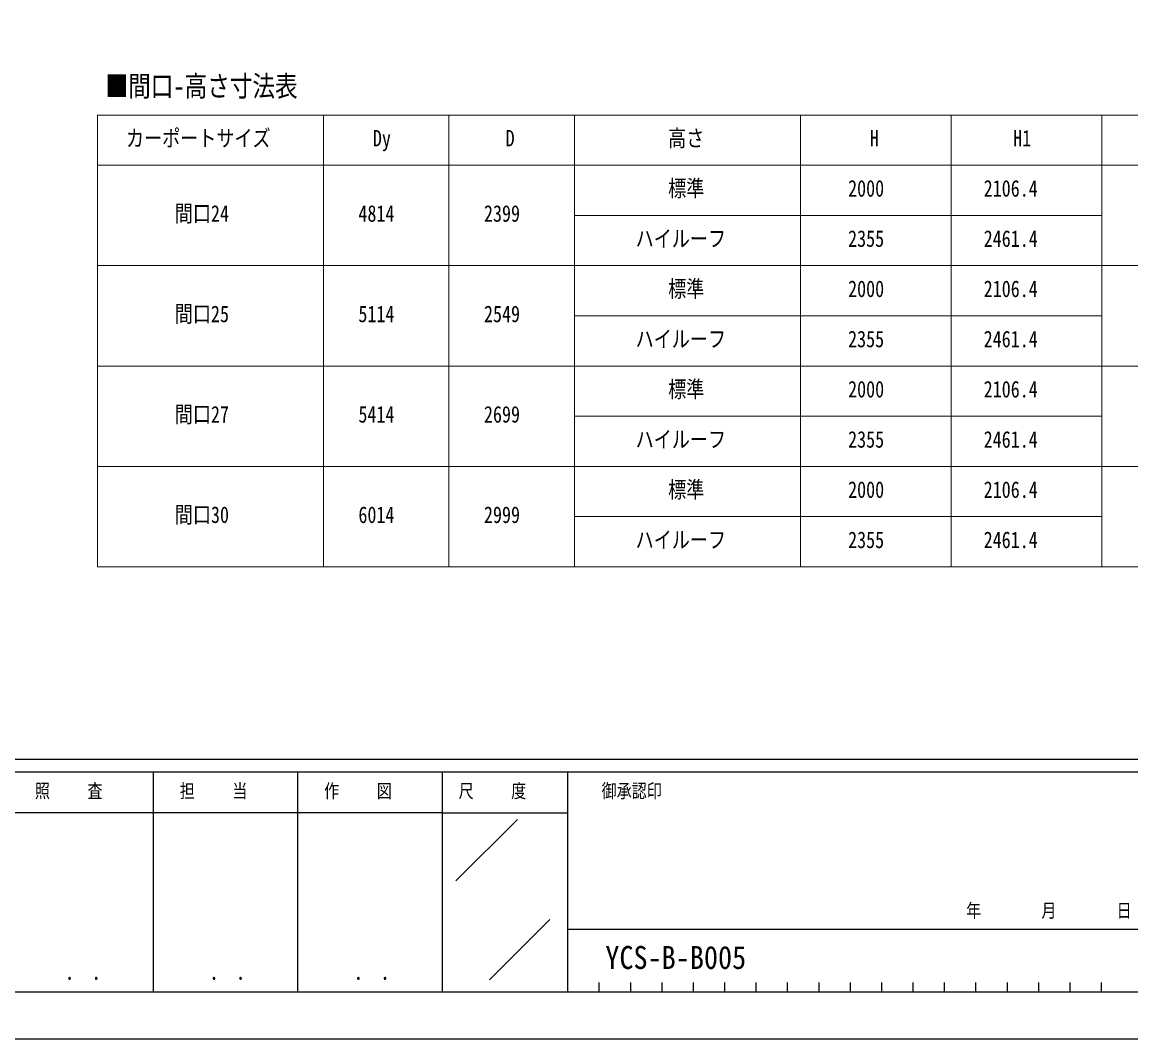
# Model space of a CAD drawing. Units: millimetres, scale not verified. Extents: x -10512 to 10512, y -7425 to 7425.
# Drawn here: x 3291 to 7706, y -7425 to -3375 of the extents above; entities that cross this region are included whole.
import ezdxf
from ezdxf.enums import TextEntityAlignment as Align

# ---------------------------------------------------------------- set-up
doc = ezdxf.new("R2010")
doc.units = ezdxf.units.MM
doc.header["$LTSCALE"] = 30
doc.layers.add('0-2_TABLE1', color=7, linetype='Continuous', lineweight=18)
doc.layers.add('0-3_USER1', color=3, linetype='Continuous')
doc.layers.add('0-8_YKK_ZWAK', color=7, linetype='Continuous')
doc.styles.add('ＭＳ ゴシック', font='')
doc.styles.get('ＭＳ ゴシック').set_extended_font_data('MS Gothic')

msp = doc.modelspace()

# ---------------------------------------------------------------- linework, layer by layer
at = {"layer": '0-2_TABLE1'}
for p, q in [((3589.94, -3744.89), (8789.94, -3744.89)), ((3589.94, -3744.89), (3589.94, -5544.89)), ((4489.94, -3744.89), (4489.94, -5544.89)), ((4989.94, -3744.89), (4989.94, -5544.89)), ((5489.94, -3744.89), (5489.94, -5544.89)), ((6389.94, -3744.89), (6389.94, -5544.89)), ((6989.94, -3744.89), (6989.94, -5544.89)), ((7589.94, -3744.89), (7589.94, -5544.89)), ((3589.94, -3944.89), (8789.94, -3944.89)), ((5489.94, -4144.89), (7589.94, -4144.89)), ((3589.94, -4344.89), (8789.94, -4344.89)), ((5489.94, -4544.89), (7589.94, -4544.89)), ((3589.94, -4744.89), (8789.94, -4744.89)), ((5489.94, -4944.89), (7589.94, -4944.89)), ((3589.94, -5144.89), (8789.94, -5144.89)), ((5489.94, -5344.89), (7589.94, -5344.89)), ((3589.94, -5544.89), (8789.94, -5544.89))]:
    msp.add_line(p, q, dxfattribs=at)
at = {"layer": '0-8_YKK_ZWAK'}
for p, q in [((9737.55, -6312.5), (-9762.45, -6312.5)), ((3812.55, -6362.5), (3812.55, -7237.5)), ((4387.55, -6362.5), (4387.55, -7237.5)), ((4962.55, -6362.5), (4962.55, -7237.5)), ((5462.55, -6362.5), (4962.55, -6362.5)), ((8043.8, -6362.5), (5462.55, -6362.5)), ((5462.55, -6362.5), (5462.55, -7237.5)), ((4962.55, -6525), (3237.55, -6525)), ((4962.55, -6525), (5462.55, -6525)), ((5017.76, -6795.73), (5262.59, -6550.9)), ((5151.68, -7189.97), (5392.23, -6949.42)), ((5462.55, -6987.5), (8043.8, -6987.5)), ((3237.55, -7237.5), (4962.55, -7237.5)), ((4962.55, -7237.5), (5462.55, -7237.5)), ((5462.55, -7237.5), (8043.8, -7237.5)), ((5587.55, -7200), (5587.55, -7237.5)), ((5712.55, -7200), (5712.55, -7237.5)), ((5837.55, -7200), (5837.55, -7237.5)), ((5962.55, -7200), (5962.55, -7237.5)), ((6087.55, -7200), (6087.55, -7237.5)), ((6212.55, -7200), (6212.55, -7237.5)), ((6337.55, -7200), (6337.55, -7237.5)), ((6462.55, -7200), (6462.55, -7237.5)), ((6587.55, -7200), (6587.55, -7237.5)), ((6712.55, -7200), (6712.55, -7237.5)), ((6837.55, -7200), (6837.55, -7237.5)), ((6962.55, -7200), (6962.55, -7237.5)), ((7087.55, -7200), (7087.55, -7237.5)), ((7212.55, -7200), (7212.55, -7237.5)), ((7337.55, -7200), (7337.55, -7237.5)), ((7462.55, -7200), (7462.55, -7237.5)), ((7587.55, -7200), (7587.55, -7237.5))]:
    msp.add_line(p, q, dxfattribs=at)
msp.add_lwpolyline([(-10512.5, -7425), (10512.5, -7425), (10512.5, 7425), (-10512.5, 7425)], close=True, dxfattribs=at)
msp.add_lwpolyline([(4962.55, -6362.5), (3237.55, -6362.5), (3237.55, -7237.5)], dxfattribs=at)

# ---------------------------------------------------------------- texts
at = {"layer": '0-2_TABLE1', "style": 'ＭＳ ゴシック', "width": 0.8}
for s, p in [('カーポートサイズ', (3703.94, -3889.89)), ('高さ', (5863.14, -3889.89)), ('Dy', (4687.14, -3889.89)), ('D', (5215.94, -3889.89)), ('H', (6665.94, -3889.89)), ('H1', (7237.14, -3889.89)), ('標準', (5863.14, -4089.89)), ('2000', (6579.54, -4089.89)), ('2106.4', (7119.54, -4089.89)), ('間口24', (3898.34, -4189.89)), ('4814', (4629.54, -4189.89)), ('2399', (5129.54, -4189.89)), ('ハイルーフ', (5733.54, -4289.89)), ('2355', (6579.54, -4289.89)), ('2461.4', (7119.54, -4289.89)), ('標準', (5863.14, -4489.89)), ('2000', (6579.54, -4489.89)), ('2106.4', (7119.54, -4489.89)), ('間口25', (3898.34, -4589.89)), ('5114', (4629.54, -4589.89)), ('2549', (5129.54, -4589.89)), ('ハイルーフ', (5733.54, -4689.89)), ('2355', (6579.54, -4689.89)), ('2461.4', (7119.54, -4689.89)), ('標準', (5863.14, -4889.89)), ('2000', (6579.54, -4889.89)), ('2106.4', (7119.54, -4889.89)), ('間口27', (3898.34, -4989.89)), ('5414', (4629.54, -4989.89)), ('2699', (5129.54, -4989.89)), ('ハイルーフ', (5733.54, -5089.89)), ('2355', (6579.54, -5089.89)), ('2461.4', (7119.54, -5089.89)), ('標準', (5863.14, -5289.89)), ('2000', (6579.54, -5289.89)), ('2106.4', (7119.54, -5289.89)), ('間口30', (3898.34, -5389.89)), ('6014', (4629.54, -5389.89)), ('2999', (5129.54, -5389.89)), ('ハイルーフ', (5733.54, -5489.89)), ('2355', (6579.54, -5489.89)), ('2461.4', (7119.54, -5489.89))]:
    msp.add_text(s, height=65.98, dxfattribs=at).set_placement(p, align=Align.BOTTOM_LEFT)
at = {"layer": '0-3_USER1', "style": 'ＭＳ ゴシック'}
for s, height, width, p in [('■間口-高さ寸法表', 82.48, 0.8, (3622.7, -3695.79)), ('YCS-B-B005', 91.64, 0.9, (5612.76, -7174.26))]:
    msp.add_text(s, height=height, dxfattribs=dict(at, width=width)).set_placement(p, align=Align.BOTTOM_LEFT)
at = {"layer": '0-8_YKK_ZWAK', "style": 'ＭＳ ゴシック', "width": 0.8}
for s, height, p in [('御承認印', 54.99, (5597.85, -6481.25)), ('照     査', 54.99, (3341.05, -6481.25)), ('担     当', 54.99, (3918.05, -6481.25)), ('作     図', 54.99, (4493.05, -6481.25)), ('尺     度', 54.99, (5028.55, -6481.25)), ('年        月        日', 54.99, (7049.77, -6958.04)), ('． ．', 64.79, (3462.5, -7210.88)), ('． ．', 64.79, (4037.5, -7210.88)), ('． ．', 64.79, (4612.5, -7210.88))]:
    msp.add_text(s, height=height, dxfattribs=at).set_placement(p, align=Align.BOTTOM_LEFT)

doc.saveas('drawing.dxf')
